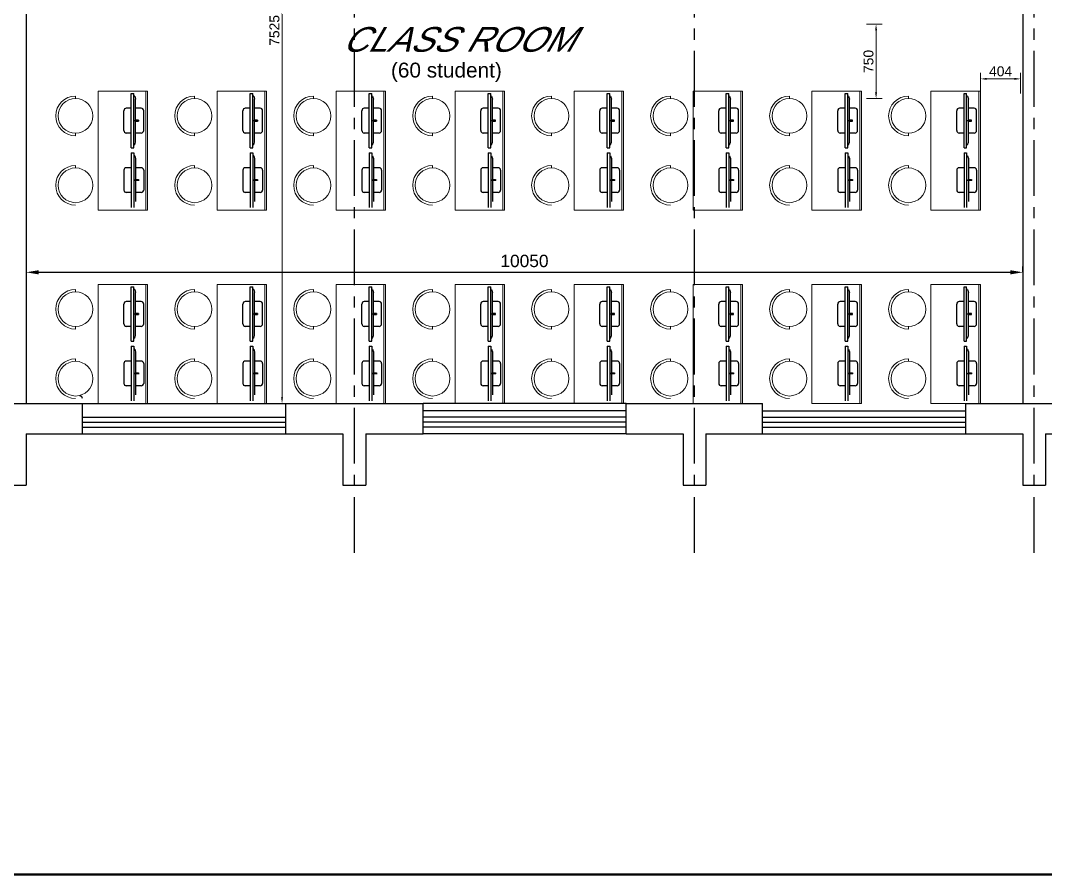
# Model space of a CAD drawing. Extents: x 348043 to 758301, y 133827 to 256568.
# Drawn here: x 605595 to 615933, y 133827 to 142441 of the extents above; entities that cross this region are included whole.
import ezdxf

# ---------------------------------------------------------------- set-up
doc = ezdxf.new("R2010")
doc.units = 0
doc.header["$LTSCALE"] = 900
doc.header["$MEASUREMENT"] = 0
doc.header["$PDMODE"] = 34
doc.linetypes.add('ACAD_ISO02W100', pattern=[15, 12, -3])
doc.linetypes.add('CENTER', pattern=[2, 1.25, -0.25, 0.25, -0.25])
doc.layers.get('DEFPOINTS').update_dxf_attribs({"color": 3, "linetype": 'CONTINUOUS'})
for name, color, linetype in [('2', 7, 'CONTINUOUS'), ('door', 163, 'CONTINUOUS'), ('TEXT', 2, 'CONTINUOUS')]:
    doc.layers.add(name, color=color, linetype=linetype)
doc.styles.add('ROMANS', font='arial.ttf')
doc.dimstyles.new('MSADIM', dxfattribs={"dimscale": 50, "dimtxt": 2.5, "dimasz": 2.5, "dimexe": 1.2, "dimexo": 1, "dimgap": 1, "dimtad": 1, "dimdec": 0, "dimzin": 1, "dimdsep": 46, "dimtxsty": 'ROMANS', "dimcen": 0, "dimclrd": 3, "dimclrt": 6, "dimadec": 0, "dimazin": 0, "dimtfac": 1, "dimtdec": 0, "dimtofl": 0, "dimtmove": 0, "dimatfit": 3, "dimfxl": 1, "dimtvp": 0.1, "dimtolj": 1, "dimtzin": 1, "dimarcsym": 0})

# ---------------------------------------------------------------- blocks, each defined once
blk = doc.blocks.new('*D116')
at = {"layer": 'DEFPOINTS', "color": 0, "lineweight": 50, "ltscale": 1.25}
for p in [(614078, 142403), (614078, 141653), (614224, 141653)]:
    blk.add_point(p, dxfattribs=at)
at = {"layer": 'door', "color": 0, "lineweight": 9, "ltscale": 1.25}
blk.add_line((614128, 142403), (614284, 142403), dxfattribs=at)
at = {"layer": 'door', "color": 3, "lineweight": 9, "ltscale": 1.25}
blk.add_line((614224, 142341), (614224, 141716), dxfattribs=at)
at = {"layer": 'door', "color": 0, "linetype": 'ACAD_ISO02W100', "lineweight": 9, "ltscale": 1.25}
blk.add_line((614128, 141653), (614284, 141653), dxfattribs=at)
at = {"layer": 'door', "color": 3, "lineweight": 50, "ltscale": 1.25}
for points in [[(614214, 142341), (614234, 142341), (614224, 142403)], [(614214, 141716), (614234, 141716), (614224, 141653)]]:
    blk.add_solid(points, dxfattribs=at)
at = {"layer": 'door', "color": 6, "lineweight": 5, "ltscale": 1.25, "insert": (614148, 142028), "char_height": 100, "attachment_point": 5, "rotation": 90, "style": 'ROMANS'}
blk.add_mtext('\\A1;750', dxfattribs=at)
blk = doc.blocks.new('*D117')
at = {"layer": 'DEFPOINTS', "color": 0, "lineweight": 50, "ltscale": 1.25}
for p in [(615682, 141852), (615278, 141653), (615682, 141653)]:
    blk.add_point(p, dxfattribs=at)
at = {"layer": 'door', "color": 0, "lineweight": 9, "ltscale": 1.25}
blk.add_line((615278, 141703), (615278, 141912), dxfattribs=at)
at = {"layer": 'door', "color": 3, "lineweight": 9, "ltscale": 1.25}
blk.add_line((615340, 141852), (615620, 141852), dxfattribs=at)
at = {"layer": 'door', "color": 0, "linetype": 'ACAD_ISO02W100', "lineweight": 9, "ltscale": 1.25}
blk.add_line((615682, 141703), (615682, 141912), dxfattribs=at)
at = {"layer": 'door', "color": 3, "lineweight": 50, "ltscale": 1.25}
for points in [[(615340, 141862), (615340, 141842), (615278, 141852)], [(615620, 141862), (615620, 141842), (615682, 141852)]]:
    blk.add_solid(points, dxfattribs=at)
at = {"layer": 'door', "color": 6, "lineweight": 5, "ltscale": 1.25, "insert": (615480, 141928), "char_height": 100, "attachment_point": 5, "style": 'ROMANS'}
blk.add_mtext('\\A1;404', dxfattribs=at)
blk = doc.blocks.new('*D121')
at = {"layer": 'DEFPOINTS', "color": 0, "lineweight": 50, "ltscale": 1.25}
for p in [(605653, 139901), (615703, 139901), (615703, 139901)]:
    blk.add_point(p, dxfattribs=at)
at = {"layer": 'door', "color": 0, "lineweight": -2, "ltscale": 1.25}
for p, q in [((605653, 139901), (605653, 139841)), ((615703, 139901), (615703, 139961))]:
    blk.add_line(p, q, dxfattribs=at)
at = {"layer": 'door', "color": 3, "lineweight": -2, "ltscale": 1.25}
blk.add_line((605778, 139901), (615578, 139901), dxfattribs=at)
at = {"layer": 'door', "color": 3, "lineweight": 50, "ltscale": 1.25}
for points in [[(605778, 139922), (605778, 139880), (605653, 139901)], [(615578, 139922), (615578, 139880), (615703, 139901)]]:
    blk.add_solid(points, dxfattribs=at)
at = {"layer": 'door', "color": 6, "lineweight": 50, "ltscale": 1.25, "insert": (610678, 140015), "char_height": 125, "attachment_point": 5, "style": 'ROMANS'}
blk.add_mtext('\\A1;10050', dxfattribs=at)
blk = doc.blocks.new('*D122')
at = {"layer": 'DEFPOINTS', "color": 0, "lineweight": 50, "ltscale": 1.25}
for p in [(608233, 146103), (608270, 146103), (608270, 138578)]:
    blk.add_point(p, dxfattribs=at)
at = {"layer": 'door', "color": 0, "linetype": 'ACAD_ISO02W100', "lineweight": 9, "ltscale": 1.25}
blk.add_line((608220, 146103), (608173, 146103), dxfattribs=at)
at = {"layer": 'door', "color": 3, "lineweight": 9, "ltscale": 1.25}
blk.add_line((608233, 138641), (608233, 146041), dxfattribs=at)
at = {"layer": 'door', "color": 0, "lineweight": 9, "ltscale": 1.25}
blk.add_line((608220, 138578), (608173, 138578), dxfattribs=at)
at = {"layer": 'door', "color": 3, "lineweight": 50, "ltscale": 1.25}
for points in [[(608223, 146041), (608243, 146041), (608233, 146103)], [(608223, 138641), (608243, 138641), (608233, 138578)]]:
    blk.add_solid(points, dxfattribs=at)
at = {"layer": 'door', "color": 6, "lineweight": 5, "ltscale": 1.25, "insert": (608157, 142341), "char_height": 100, "attachment_point": 5, "rotation": 90, "style": 'ROMANS'}
blk.add_mtext('\\A1;7525', dxfattribs=at)

msp = doc.modelspace()

# ---------------------------------------------------------------- linework, layer by layer
at = {"layer": '2', "color": 30, "linetype": 'Continuous'}
for p, q in [((606712.9, 141156.1), (606712.9, 141706.1)), ((606712.9, 141706.1), (606737.6, 141706.1)), ((606737.6, 141156.1), (606737.6, 141706.1)), ((606746.9, 141677), (606737.6, 141677)), ((606746.9, 141677), (606756.2, 141647.8)), ((606756.2, 141214.4), (606756.2, 141647.8)), ((607912.9, 141156.1), (607912.9, 141706.1)), ((607912.9, 141706.1), (607937.6, 141706.1)), ((607937.6, 141156.1), (607937.6, 141706.1)), ((607946.9, 141677), (607937.6, 141677)), ((607946.9, 141677), (607956.2, 141647.8)), ((607956.2, 141214.4), (607956.2, 141647.8)), ((609112.9, 141156.1), (609112.9, 141706.1)), ((609112.9, 141706.1), (609137.6, 141706.1)), ((609137.6, 141156.1), (609137.6, 141706.1)), ((609146.9, 141677), (609137.6, 141677)), ((609146.9, 141677), (609156.2, 141647.8)), ((609156.2, 141214.4), (609156.2, 141647.8)), ((610312.9, 141156.1), (610312.9, 141706.1)), ((610312.9, 141706.1), (610337.6, 141706.1)), ((610337.6, 141156.1), (610337.6, 141706.1)), ((610346.9, 141677), (610337.6, 141677)), ((610346.9, 141677), (610356.2, 141647.8)), ((610356.2, 141214.4), (610356.2, 141647.8)), ((611512.9, 141156.1), (611512.9, 141706.1)), ((611512.9, 141706.1), (611537.6, 141706.1)), ((611537.6, 141156.1), (611537.6, 141706.1)), ((611546.9, 141677), (611537.6, 141677)), ((611546.9, 141677), (611556.2, 141647.8)), ((611556.2, 141214.4), (611556.2, 141647.8)), ((612712.9, 141156.1), (612712.9, 141706.1)), ((612712.9, 141706.1), (612737.6, 141706.1)), ((612737.6, 141156.1), (612737.6, 141706.1)), ((612746.9, 141677), (612737.6, 141677)), ((612746.9, 141677), (612756.2, 141647.8)), ((612756.2, 141214.4), (612756.2, 141647.8)), ((613912.9, 141156.1), (613912.9, 141706.1)), ((613912.9, 141706.1), (613937.6, 141706.1)), ((613937.6, 141156.1), (613937.6, 141706.1)), ((613946.9, 141677), (613937.6, 141677)), ((613946.9, 141677), (613956.2, 141647.8)), ((613956.2, 141214.4), (613956.2, 141647.8)), ((615112.9, 141156.1), (615112.9, 141706.1)), ((615112.9, 141706.1), (615137.6, 141706.1)), ((615137.6, 141156.1), (615137.6, 141706.1)), ((615146.9, 141677), (615137.6, 141677)), ((615146.9, 141677), (615156.2, 141647.8)), ((615156.2, 141214.4), (615156.2, 141647.8)), ((606637.6, 141331.1), (606637.6, 141531.1)), ((606712.9, 141556.1), (606662.6, 141556.1)), ((606812.6, 141556.1), (606756.2, 141556.1)), ((606837.6, 141331.1), (606837.6, 141531.1)), ((607837.6, 141331.1), (607837.6, 141531.1)), ((607912.9, 141556.1), (607862.6, 141556.1)), ((608012.6, 141556.1), (607956.2, 141556.1)), ((608037.6, 141331.1), (608037.6, 141531.1)), ((609037.6, 141331.1), (609037.6, 141531.1)), ((609112.9, 141556.1), (609062.6, 141556.1)), ((609212.6, 141556.1), (609156.2, 141556.1)), ((609237.6, 141331.1), (609237.6, 141531.1)), ((610237.6, 141331.1), (610237.6, 141531.1)), ((610312.9, 141556.1), (610262.6, 141556.1)), ((610412.6, 141556.1), (610356.2, 141556.1)), ((610437.6, 141331.1), (610437.6, 141531.1)), ((611437.6, 141331.1), (611437.6, 141531.1)), ((611512.9, 141556.1), (611462.6, 141556.1)), ((611612.6, 141556.1), (611556.2, 141556.1)), ((611637.6, 141331.1), (611637.6, 141531.1)), ((612637.6, 141331.1), (612637.6, 141531.1)), ((612712.9, 141556.1), (612662.6, 141556.1)), ((612812.6, 141556.1), (612756.2, 141556.1)), ((612837.6, 141331.1), (612837.6, 141531.1)), ((613837.6, 141331.1), (613837.6, 141531.1)), ((613912.9, 141556.1), (613862.6, 141556.1)), ((614012.6, 141556.1), (613956.2, 141556.1)), ((614037.6, 141331.1), (614037.6, 141531.1)), ((615037.6, 141331.1), (615037.6, 141531.1)), ((615112.9, 141556.1), (615062.6, 141556.1)), ((615212.6, 141556.1), (615156.2, 141556.1)), ((615237.6, 141331.1), (615237.6, 141531.1)), ((606737.6, 141431.1), (606790.8, 141431.1)), ((606737.6, 141306.1), (606737.6, 141431.1)), ((607937.6, 141431.1), (607990.8, 141431.1)), ((607937.6, 141306.1), (607937.6, 141431.1)), ((609137.6, 141431.1), (609190.8, 141431.1)), ((609137.6, 141306.1), (609137.6, 141431.1)), ((610337.6, 141431.1), (610390.8, 141431.1)), ((610337.6, 141306.1), (610337.6, 141431.1)), ((611537.6, 141431.1), (611590.8, 141431.1)), ((611537.6, 141306.1), (611537.6, 141431.1)), ((612737.6, 141431.1), (612790.8, 141431.1)), ((612737.6, 141306.1), (612737.6, 141431.1)), ((613937.6, 141431.1), (613990.8, 141431.1)), ((613937.6, 141306.1), (613937.6, 141431.1)), ((615137.6, 141431.1), (615190.8, 141431.1)), ((615137.6, 141306.1), (615137.6, 141431.1)), ((606712.9, 141306.1), (606662.6, 141306.1)), ((606746.9, 141185.3), (606756.2, 141214.4)), ((606812.6, 141306.1), (606756.2, 141306.1)), ((607912.9, 141306.1), (607862.6, 141306.1)), ((607946.9, 141185.3), (607956.2, 141214.4)), ((608012.6, 141306.1), (607956.2, 141306.1)), ((609112.9, 141306.1), (609062.6, 141306.1)), ((609146.9, 141185.3), (609156.2, 141214.4)), ((609212.6, 141306.1), (609156.2, 141306.1)), ((610312.9, 141306.1), (610262.6, 141306.1)), ((610346.9, 141185.3), (610356.2, 141214.4)), ((610412.6, 141306.1), (610356.2, 141306.1)), ((611512.9, 141306.1), (611462.6, 141306.1)), ((611546.9, 141185.3), (611556.2, 141214.4)), ((611612.6, 141306.1), (611556.2, 141306.1)), ((612712.9, 141306.1), (612662.6, 141306.1)), ((612746.9, 141185.3), (612756.2, 141214.4)), ((612812.6, 141306.1), (612756.2, 141306.1)), ((613912.9, 141306.1), (613862.6, 141306.1)), ((613946.9, 141185.3), (613956.2, 141214.4)), ((614012.6, 141306.1), (613956.2, 141306.1)), ((615112.9, 141306.1), (615062.6, 141306.1)), ((615146.9, 141185.3), (615156.2, 141214.4)), ((615212.6, 141306.1), (615156.2, 141306.1)), ((606712.9, 141156.1), (606737.6, 141156.1)), ((606746.9, 141185.3), (606737.6, 141185.3)), ((607912.9, 141156.1), (607937.6, 141156.1)), ((607946.9, 141185.3), (607937.6, 141185.3)), ((609112.9, 141156.1), (609137.6, 141156.1)), ((609146.9, 141185.3), (609137.6, 141185.3)), ((610312.9, 141156.1), (610337.6, 141156.1)), ((610346.9, 141185.3), (610337.6, 141185.3)), ((611512.9, 141156.1), (611537.6, 141156.1)), ((611546.9, 141185.3), (611537.6, 141185.3)), ((612712.9, 141156.1), (612737.6, 141156.1)), ((612746.9, 141185.3), (612737.6, 141185.3)), ((613912.9, 141156.1), (613937.6, 141156.1)), ((613946.9, 141185.3), (613937.6, 141185.3)), ((615112.9, 141156.1), (615137.6, 141156.1)), ((615146.9, 141185.3), (615137.6, 141185.3)), ((606712.9, 141106.1), (606712.9, 140556.1)), ((606712.9, 141106.1), (606737.6, 141106.1)), ((606737.6, 141106.1), (606737.6, 140556.1)), ((606746.9, 141077), (606737.6, 141077)), ((606746.9, 141077), (606756.2, 141047.8)), ((606756.2, 141047.8), (606756.2, 140614.4)), ((607912.9, 141106.1), (607912.9, 140556.1)), ((607912.9, 141106.1), (607937.6, 141106.1)), ((607937.6, 141106.1), (607937.6, 140556.1)), ((607946.9, 141077), (607937.6, 141077)), ((607946.9, 141077), (607956.2, 141047.8)), ((607956.2, 141047.8), (607956.2, 140614.4)), ((609112.9, 141106.1), (609112.9, 140556.1)), ((609112.9, 141106.1), (609137.6, 141106.1)), ((609137.6, 141106.1), (609137.6, 140556.1)), ((609146.9, 141077), (609137.6, 141077)), ((609146.9, 141077), (609156.2, 141047.8)), ((609156.2, 141047.8), (609156.2, 140614.4)), ((610312.9, 141106.1), (610312.9, 140556.1)), ((610312.9, 141106.1), (610337.6, 141106.1)), ((610337.6, 141106.1), (610337.6, 140556.1)), ((610346.9, 141077), (610337.6, 141077)), ((610346.9, 141077), (610356.2, 141047.8)), ((610356.2, 141047.8), (610356.2, 140614.4)), ((611512.9, 141106.1), (611512.9, 140556.1)), ((611512.9, 141106.1), (611537.6, 141106.1)), ((611537.6, 141106.1), (611537.6, 140556.1)), ((611546.9, 141077), (611537.6, 141077)), ((611546.9, 141077), (611556.2, 141047.8)), ((611556.2, 141047.8), (611556.2, 140614.4)), ((612712.9, 141106.1), (612712.9, 140556.1)), ((612712.9, 141106.1), (612737.6, 141106.1)), ((612737.6, 141106.1), (612737.6, 140556.1)), ((612746.9, 141077), (612737.6, 141077)), ((612746.9, 141077), (612756.2, 141047.8)), ((612756.2, 141047.8), (612756.2, 140614.4)), ((613912.9, 141106.1), (613912.9, 140556.1)), ((613912.9, 141106.1), (613937.6, 141106.1)), ((613937.6, 141106.1), (613937.6, 140556.1)), ((613946.9, 141077), (613937.6, 141077)), ((613946.9, 141077), (613956.2, 141047.8)), ((613956.2, 141047.8), (613956.2, 140614.4)), ((615112.9, 141106.1), (615112.9, 140556.1)), ((615112.9, 141106.1), (615137.6, 141106.1)), ((615137.6, 141106.1), (615137.6, 140556.1)), ((615146.9, 141077), (615137.6, 141077)), ((615146.9, 141077), (615156.2, 141047.8)), ((615156.2, 141047.8), (615156.2, 140614.4)), ((606637.6, 140931.1), (606637.6, 140731.1)), ((606712.9, 140956.1), (606662.6, 140956.1)), ((606737.6, 140956.1), (606737.6, 140831.1)), ((606812.6, 140956.1), (606756.2, 140956.1)), ((606837.6, 140931.1), (606837.6, 140731.1)), ((607837.6, 140931.1), (607837.6, 140731.1)), ((607912.9, 140956.1), (607862.6, 140956.1)), ((607937.6, 140956.1), (607937.6, 140831.1)), ((608012.6, 140956.1), (607956.2, 140956.1)), ((608037.6, 140931.1), (608037.6, 140731.1)), ((609037.6, 140931.1), (609037.6, 140731.1)), ((609112.9, 140956.1), (609062.6, 140956.1)), ((609137.6, 140956.1), (609137.6, 140831.1)), ((609212.6, 140956.1), (609156.2, 140956.1)), ((609237.6, 140931.1), (609237.6, 140731.1)), ((610237.6, 140931.1), (610237.6, 140731.1)), ((610312.9, 140956.1), (610262.6, 140956.1)), ((610337.6, 140956.1), (610337.6, 140831.1)), ((610412.6, 140956.1), (610356.2, 140956.1)), ((610437.6, 140931.1), (610437.6, 140731.1)), ((611437.6, 140931.1), (611437.6, 140731.1)), ((611512.9, 140956.1), (611462.6, 140956.1)), ((611537.6, 140956.1), (611537.6, 140831.1)), ((611612.6, 140956.1), (611556.2, 140956.1)), ((611637.6, 140931.1), (611637.6, 140731.1)), ((612637.6, 140931.1), (612637.6, 140731.1)), ((612712.9, 140956.1), (612662.6, 140956.1)), ((612737.6, 140956.1), (612737.6, 140831.1)), ((612812.6, 140956.1), (612756.2, 140956.1)), ((612837.6, 140931.1), (612837.6, 140731.1)), ((613837.6, 140931.1), (613837.6, 140731.1)), ((613912.9, 140956.1), (613862.6, 140956.1)), ((613937.6, 140956.1), (613937.6, 140831.1)), ((614012.6, 140956.1), (613956.2, 140956.1)), ((614037.6, 140931.1), (614037.6, 140731.1)), ((615037.6, 140931.1), (615037.6, 140731.1)), ((615112.9, 140956.1), (615062.6, 140956.1)), ((615137.6, 140956.1), (615137.6, 140831.1)), ((615212.6, 140956.1), (615156.2, 140956.1)), ((615237.6, 140931.1), (615237.6, 140731.1)), ((606737.6, 140831.1), (606790.8, 140831.1)), ((607937.6, 140831.1), (607990.8, 140831.1)), ((609137.6, 140831.1), (609190.8, 140831.1)), ((610337.6, 140831.1), (610390.8, 140831.1)), ((611537.6, 140831.1), (611590.8, 140831.1)), ((612737.6, 140831.1), (612790.8, 140831.1)), ((613937.6, 140831.1), (613990.8, 140831.1)), ((615137.6, 140831.1), (615190.8, 140831.1)), ((606712.9, 140706.1), (606662.6, 140706.1)), ((606812.6, 140706.1), (606756.2, 140706.1)), ((607912.9, 140706.1), (607862.6, 140706.1)), ((608012.6, 140706.1), (607956.2, 140706.1)), ((609112.9, 140706.1), (609062.6, 140706.1)), ((609212.6, 140706.1), (609156.2, 140706.1)), ((610312.9, 140706.1), (610262.6, 140706.1)), ((610412.6, 140706.1), (610356.2, 140706.1)), ((611512.9, 140706.1), (611462.6, 140706.1)), ((611612.6, 140706.1), (611556.2, 140706.1)), ((612712.9, 140706.1), (612662.6, 140706.1)), ((612812.6, 140706.1), (612756.2, 140706.1)), ((613912.9, 140706.1), (613862.6, 140706.1)), ((614012.6, 140706.1), (613956.2, 140706.1)), ((615112.9, 140706.1), (615062.6, 140706.1)), ((615212.6, 140706.1), (615156.2, 140706.1)), ((606712.9, 139206.1), (606712.9, 139756.1)), ((606712.9, 139756.1), (606737.6, 139756.1)), ((606737.6, 139206.1), (606737.6, 139756.1)), ((606746.9, 139727), (606737.6, 139727)), ((606746.9, 139727), (606756.2, 139697.8)), ((606756.2, 139264.4), (606756.2, 139697.8)), ((607912.9, 139206.1), (607912.9, 139756.1)), ((607912.9, 139756.1), (607937.6, 139756.1)), ((607937.6, 139206.1), (607937.6, 139756.1)), ((607946.9, 139727), (607937.6, 139727)), ((607946.9, 139727), (607956.2, 139697.8)), ((607956.2, 139264.4), (607956.2, 139697.8)), ((609112.9, 139206.1), (609112.9, 139756.1)), ((609112.9, 139756.1), (609137.6, 139756.1)), ((609137.6, 139206.1), (609137.6, 139756.1)), ((609146.9, 139727), (609137.6, 139727)), ((609146.9, 139727), (609156.2, 139697.8)), ((609156.2, 139264.4), (609156.2, 139697.8)), ((610312.9, 139206.1), (610312.9, 139756.1)), ((610312.9, 139756.1), (610337.6, 139756.1)), ((610337.6, 139206.1), (610337.6, 139756.1)), ((610346.9, 139727), (610337.6, 139727)), ((610346.9, 139727), (610356.2, 139697.8)), ((610356.2, 139264.4), (610356.2, 139697.8)), ((611512.9, 139206.1), (611512.9, 139756.1)), ((611512.9, 139756.1), (611537.6, 139756.1)), ((611537.6, 139206.1), (611537.6, 139756.1)), ((611546.9, 139727), (611537.6, 139727)), ((611546.9, 139727), (611556.2, 139697.8)), ((611556.2, 139264.4), (611556.2, 139697.8)), ((612712.9, 139206.1), (612712.9, 139756.1)), ((612712.9, 139756.1), (612737.6, 139756.1)), ((612737.6, 139206.1), (612737.6, 139756.1)), ((612746.9, 139727), (612737.6, 139727)), ((612746.9, 139727), (612756.2, 139697.8)), ((612756.2, 139264.4), (612756.2, 139697.8)), ((613912.9, 139206.1), (613912.9, 139756.1)), ((613912.9, 139756.1), (613937.6, 139756.1)), ((613937.6, 139206.1), (613937.6, 139756.1)), ((613946.9, 139727), (613937.6, 139727)), ((613946.9, 139727), (613956.2, 139697.8)), ((613956.2, 139264.4), (613956.2, 139697.8)), ((615112.9, 139206.1), (615112.9, 139756.1)), ((615112.9, 139756.1), (615137.6, 139756.1)), ((615137.6, 139206.1), (615137.6, 139756.1)), ((615146.9, 139727), (615137.6, 139727)), ((615146.9, 139727), (615156.2, 139697.8)), ((615156.2, 139264.4), (615156.2, 139697.8)), ((606637.6, 139381.1), (606637.6, 139581.1)), ((606712.9, 139606.1), (606662.6, 139606.1)), ((606812.6, 139606.1), (606756.2, 139606.1)), ((606837.6, 139381.1), (606837.6, 139581.1)), ((607837.6, 139381.1), (607837.6, 139581.1)), ((607912.9, 139606.1), (607862.6, 139606.1)), ((608012.6, 139606.1), (607956.2, 139606.1)), ((608037.6, 139381.1), (608037.6, 139581.1)), ((609037.6, 139381.1), (609037.6, 139581.1)), ((609112.9, 139606.1), (609062.6, 139606.1)), ((609212.6, 139606.1), (609156.2, 139606.1)), ((609237.6, 139381.1), (609237.6, 139581.1)), ((610237.6, 139381.1), (610237.6, 139581.1)), ((610312.9, 139606.1), (610262.6, 139606.1)), ((610412.6, 139606.1), (610356.2, 139606.1)), ((610437.6, 139381.1), (610437.6, 139581.1)), ((611437.6, 139381.1), (611437.6, 139581.1)), ((611512.9, 139606.1), (611462.6, 139606.1)), ((611612.6, 139606.1), (611556.2, 139606.1)), ((611637.6, 139381.1), (611637.6, 139581.1)), ((612637.6, 139381.1), (612637.6, 139581.1)), ((612712.9, 139606.1), (612662.6, 139606.1)), ((612812.6, 139606.1), (612756.2, 139606.1)), ((612837.6, 139381.1), (612837.6, 139581.1)), ((613837.6, 139381.1), (613837.6, 139581.1)), ((613912.9, 139606.1), (613862.6, 139606.1)), ((614012.6, 139606.1), (613956.2, 139606.1)), ((614037.6, 139381.1), (614037.6, 139581.1)), ((615037.6, 139381.1), (615037.6, 139581.1)), ((615112.9, 139606.1), (615062.6, 139606.1)), ((615212.6, 139606.1), (615156.2, 139606.1)), ((615237.6, 139381.1), (615237.6, 139581.1)), ((606737.6, 139481.1), (606790.8, 139481.1)), ((606737.6, 139356.1), (606737.6, 139481.1)), ((607937.6, 139481.1), (607990.8, 139481.1)), ((607937.6, 139356.1), (607937.6, 139481.1)), ((609137.6, 139481.1), (609190.8, 139481.1)), ((609137.6, 139356.1), (609137.6, 139481.1)), ((610337.6, 139481.1), (610390.8, 139481.1)), ((610337.6, 139356.1), (610337.6, 139481.1)), ((611537.6, 139481.1), (611590.8, 139481.1)), ((611537.6, 139356.1), (611537.6, 139481.1)), ((612737.6, 139481.1), (612790.8, 139481.1)), ((612737.6, 139356.1), (612737.6, 139481.1)), ((613937.6, 139481.1), (613990.8, 139481.1)), ((613937.6, 139356.1), (613937.6, 139481.1)), ((615137.6, 139481.1), (615190.8, 139481.1)), ((615137.6, 139356.1), (615137.6, 139481.1)), ((606712.9, 139356.1), (606662.6, 139356.1)), ((606812.6, 139356.1), (606756.2, 139356.1)), ((607912.9, 139356.1), (607862.6, 139356.1)), ((608012.6, 139356.1), (607956.2, 139356.1)), ((609112.9, 139356.1), (609062.6, 139356.1)), ((609212.6, 139356.1), (609156.2, 139356.1)), ((610312.9, 139356.1), (610262.6, 139356.1)), ((610412.6, 139356.1), (610356.2, 139356.1)), ((611512.9, 139356.1), (611462.6, 139356.1)), ((611612.6, 139356.1), (611556.2, 139356.1)), ((612712.9, 139356.1), (612662.6, 139356.1)), ((612812.6, 139356.1), (612756.2, 139356.1)), ((613912.9, 139356.1), (613862.6, 139356.1)), ((614012.6, 139356.1), (613956.2, 139356.1)), ((615112.9, 139356.1), (615062.6, 139356.1)), ((615212.6, 139356.1), (615156.2, 139356.1)), ((606746.9, 139235.3), (606756.2, 139264.4)), ((607946.9, 139235.3), (607956.2, 139264.4)), ((609146.9, 139235.3), (609156.2, 139264.4)), ((610346.9, 139235.3), (610356.2, 139264.4)), ((611546.9, 139235.3), (611556.2, 139264.4)), ((612746.9, 139235.3), (612756.2, 139264.4)), ((613946.9, 139235.3), (613956.2, 139264.4)), ((615146.9, 139235.3), (615156.2, 139264.4)), ((606712.9, 139206.1), (606737.6, 139206.1)), ((606712.9, 139156.1), (606712.9, 138606.1)), ((606712.9, 139156.1), (606737.6, 139156.1)), ((606746.9, 139235.3), (606737.6, 139235.3)), ((606737.6, 139156.1), (606737.6, 138606.1)), ((607912.9, 139206.1), (607937.6, 139206.1)), ((607912.9, 139156.1), (607912.9, 138606.1)), ((607912.9, 139156.1), (607937.6, 139156.1)), ((607946.9, 139235.3), (607937.6, 139235.3)), ((607937.6, 139156.1), (607937.6, 138606.1)), ((609112.9, 139206.1), (609137.6, 139206.1)), ((609112.9, 139156.1), (609112.9, 138606.1)), ((609112.9, 139156.1), (609137.6, 139156.1)), ((609146.9, 139235.3), (609137.6, 139235.3)), ((609137.6, 139156.1), (609137.6, 138606.1)), ((610312.9, 139206.1), (610337.6, 139206.1)), ((610312.9, 139156.1), (610312.9, 138606.1)), ((610312.9, 139156.1), (610337.6, 139156.1)), ((610346.9, 139235.3), (610337.6, 139235.3)), ((610337.6, 139156.1), (610337.6, 138606.1)), ((611512.9, 139206.1), (611537.6, 139206.1)), ((611512.9, 139156.1), (611512.9, 138606.1)), ((611512.9, 139156.1), (611537.6, 139156.1)), ((611546.9, 139235.3), (611537.6, 139235.3)), ((611537.6, 139156.1), (611537.6, 138606.1)), ((612712.9, 139206.1), (612737.6, 139206.1)), ((612712.9, 139156.1), (612712.9, 138606.1)), ((612712.9, 139156.1), (612737.6, 139156.1)), ((612746.9, 139235.3), (612737.6, 139235.3)), ((612737.6, 139156.1), (612737.6, 138606.1)), ((613912.9, 139206.1), (613937.6, 139206.1)), ((613912.9, 139156.1), (613912.9, 138606.1)), ((613912.9, 139156.1), (613937.6, 139156.1)), ((613946.9, 139235.3), (613937.6, 139235.3)), ((613937.6, 139156.1), (613937.6, 138606.1)), ((615112.9, 139206.1), (615137.6, 139206.1)), ((615112.9, 139156.1), (615112.9, 138606.1)), ((615112.9, 139156.1), (615137.6, 139156.1)), ((615146.9, 139235.3), (615137.6, 139235.3)), ((615137.6, 139156.1), (615137.6, 138606.1)), ((606746.9, 139127), (606737.6, 139127)), ((606746.9, 139127), (606756.2, 139097.8)), ((606756.2, 139097.8), (606756.2, 138664.4)), ((607946.9, 139127), (607937.6, 139127)), ((607946.9, 139127), (607956.2, 139097.8)), ((607956.2, 139097.8), (607956.2, 138664.4)), ((609146.9, 139127), (609137.6, 139127)), ((609146.9, 139127), (609156.2, 139097.8)), ((609156.2, 139097.8), (609156.2, 138664.4)), ((610346.9, 139127), (610337.6, 139127)), ((610346.9, 139127), (610356.2, 139097.8)), ((610356.2, 139097.8), (610356.2, 138664.4)), ((611546.9, 139127), (611537.6, 139127)), ((611546.9, 139127), (611556.2, 139097.8)), ((611556.2, 139097.8), (611556.2, 138664.4)), ((612746.9, 139127), (612737.6, 139127)), ((612746.9, 139127), (612756.2, 139097.8)), ((612756.2, 139097.8), (612756.2, 138664.4)), ((613946.9, 139127), (613937.6, 139127)), ((613946.9, 139127), (613956.2, 139097.8)), ((613956.2, 139097.8), (613956.2, 138664.4)), ((615146.9, 139127), (615137.6, 139127)), ((615146.9, 139127), (615156.2, 139097.8)), ((615156.2, 139097.8), (615156.2, 138664.4)), ((606637.6, 138981.1), (606637.6, 138781.1)), ((606712.9, 139006.1), (606662.6, 139006.1)), ((606737.6, 139006.1), (606737.6, 138881.1)), ((606812.6, 139006.1), (606756.2, 139006.1)), ((606837.6, 138981.1), (606837.6, 138781.1)), ((607837.6, 138981.1), (607837.6, 138781.1)), ((607912.9, 139006.1), (607862.6, 139006.1)), ((607937.6, 139006.1), (607937.6, 138881.1)), ((608012.6, 139006.1), (607956.2, 139006.1)), ((608037.6, 138981.1), (608037.6, 138781.1)), ((609037.6, 138981.1), (609037.6, 138781.1)), ((609112.9, 139006.1), (609062.6, 139006.1)), ((609137.6, 139006.1), (609137.6, 138881.1)), ((609212.6, 139006.1), (609156.2, 139006.1)), ((609237.6, 138981.1), (609237.6, 138781.1)), ((610237.6, 138981.1), (610237.6, 138781.1)), ((610312.9, 139006.1), (610262.6, 139006.1)), ((610337.6, 139006.1), (610337.6, 138881.1)), ((610412.6, 139006.1), (610356.2, 139006.1)), ((610437.6, 138981.1), (610437.6, 138781.1)), ((611437.6, 138981.1), (611437.6, 138781.1)), ((611512.9, 139006.1), (611462.6, 139006.1)), ((611537.6, 139006.1), (611537.6, 138881.1)), ((611612.6, 139006.1), (611556.2, 139006.1)), ((611637.6, 138981.1), (611637.6, 138781.1)), ((612637.6, 138981.1), (612637.6, 138781.1)), ((612712.9, 139006.1), (612662.6, 139006.1)), ((612737.6, 139006.1), (612737.6, 138881.1)), ((612812.6, 139006.1), (612756.2, 139006.1)), ((612837.6, 138981.1), (612837.6, 138781.1)), ((613837.6, 138981.1), (613837.6, 138781.1)), ((613912.9, 139006.1), (613862.6, 139006.1)), ((613937.6, 139006.1), (613937.6, 138881.1)), ((614012.6, 139006.1), (613956.2, 139006.1)), ((614037.6, 138981.1), (614037.6, 138781.1)), ((615037.6, 138981.1), (615037.6, 138781.1)), ((615112.9, 139006.1), (615062.6, 139006.1)), ((615137.6, 139006.1), (615137.6, 138881.1)), ((615212.6, 139006.1), (615156.2, 139006.1)), ((615237.6, 138981.1), (615237.6, 138781.1)), ((606737.6, 138881.1), (606790.8, 138881.1)), ((607937.6, 138881.1), (607990.8, 138881.1)), ((609137.6, 138881.1), (609190.8, 138881.1)), ((610337.6, 138881.1), (610390.8, 138881.1)), ((611537.6, 138881.1), (611590.8, 138881.1)), ((612737.6, 138881.1), (612790.8, 138881.1)), ((613937.6, 138881.1), (613990.8, 138881.1)), ((615137.6, 138881.1), (615190.8, 138881.1)), ((606712.9, 138756.1), (606662.6, 138756.1)), ((606812.6, 138756.1), (606756.2, 138756.1)), ((607912.9, 138756.1), (607862.6, 138756.1)), ((608012.6, 138756.1), (607956.2, 138756.1)), ((609112.9, 138756.1), (609062.6, 138756.1)), ((609212.6, 138756.1), (609156.2, 138756.1)), ((610312.9, 138756.1), (610262.6, 138756.1)), ((610412.6, 138756.1), (610356.2, 138756.1)), ((611512.9, 138756.1), (611462.6, 138756.1)), ((611612.6, 138756.1), (611556.2, 138756.1)), ((612712.9, 138756.1), (612662.6, 138756.1)), ((612812.6, 138756.1), (612756.2, 138756.1)), ((613912.9, 138756.1), (613862.6, 138756.1)), ((614012.6, 138756.1), (613956.2, 138756.1)), ((615112.9, 138756.1), (615062.6, 138756.1)), ((615212.6, 138756.1), (615156.2, 138756.1))]:
    msp.add_line(p, q, dxfattribs=at)
for points in [[(606785.9, 141426.1), (606785.9, 141436.1), (606756.2, 141436.1), (606756.2, 141426.1)], [(607985.9, 141426.1), (607985.9, 141436.1), (607956.2, 141436.1), (607956.2, 141426.1)], [(609185.9, 141426.1), (609185.9, 141436.1), (609156.2, 141436.1), (609156.2, 141426.1)], [(610385.9, 141426.1), (610385.9, 141436.1), (610356.2, 141436.1), (610356.2, 141426.1)], [(611585.9, 141426.1), (611585.9, 141436.1), (611556.2, 141436.1), (611556.2, 141426.1)], [(612785.9, 141426.1), (612785.9, 141436.1), (612756.2, 141436.1), (612756.2, 141426.1)], [(613985.9, 141426.1), (613985.9, 141436.1), (613956.2, 141436.1), (613956.2, 141426.1)], [(615185.9, 141426.1), (615185.9, 141436.1), (615156.2, 141436.1), (615156.2, 141426.1)], [(606785.9, 140836.2), (606785.9, 140826.2), (606756.2, 140826.2), (606756.2, 140836.2)], [(607985.9, 140836.2), (607985.9, 140826.2), (607956.2, 140826.2), (607956.2, 140836.2)], [(609185.9, 140836.2), (609185.9, 140826.2), (609156.2, 140826.2), (609156.2, 140836.2)], [(610385.9, 140836.2), (610385.9, 140826.2), (610356.2, 140826.2), (610356.2, 140836.2)], [(611585.9, 140836.2), (611585.9, 140826.2), (611556.2, 140826.2), (611556.2, 140836.2)], [(612785.9, 140836.2), (612785.9, 140826.2), (612756.2, 140826.2), (612756.2, 140836.2)], [(613985.9, 140836.2), (613985.9, 140826.2), (613956.2, 140826.2), (613956.2, 140836.2)], [(615185.9, 140836.2), (615185.9, 140826.2), (615156.2, 140826.2), (615156.2, 140836.2)], [(606785.9, 139476.1), (606785.9, 139486.1), (606756.2, 139486.1), (606756.2, 139476.1)], [(607985.9, 139476.1), (607985.9, 139486.1), (607956.2, 139486.1), (607956.2, 139476.1)], [(609185.9, 139476.1), (609185.9, 139486.1), (609156.2, 139486.1), (609156.2, 139476.1)], [(610385.9, 139476.1), (610385.9, 139486.1), (610356.2, 139486.1), (610356.2, 139476.1)], [(611585.9, 139476.1), (611585.9, 139486.1), (611556.2, 139486.1), (611556.2, 139476.1)], [(612785.9, 139476.1), (612785.9, 139486.1), (612756.2, 139486.1), (612756.2, 139476.1)], [(613985.9, 139476.1), (613985.9, 139486.1), (613956.2, 139486.1), (613956.2, 139476.1)], [(615185.9, 139476.1), (615185.9, 139486.1), (615156.2, 139486.1), (615156.2, 139476.1)], [(606785.9, 138886.2), (606785.9, 138876.2), (606756.2, 138876.2), (606756.2, 138886.2)], [(607985.9, 138886.2), (607985.9, 138876.2), (607956.2, 138876.2), (607956.2, 138886.2)], [(609185.9, 138886.2), (609185.9, 138876.2), (609156.2, 138876.2), (609156.2, 138886.2)], [(610385.9, 138886.2), (610385.9, 138876.2), (610356.2, 138876.2), (610356.2, 138886.2)], [(611585.9, 138886.2), (611585.9, 138876.2), (611556.2, 138876.2), (611556.2, 138886.2)], [(612785.9, 138886.2), (612785.9, 138876.2), (612756.2, 138876.2), (612756.2, 138886.2)], [(613985.9, 138886.2), (613985.9, 138876.2), (613956.2, 138876.2), (613956.2, 138886.2)], [(615185.9, 138886.2), (615185.9, 138876.2), (615156.2, 138876.2), (615156.2, 138886.2)]]:
    msp.add_lwpolyline(points, close=True, dxfattribs=at)
for centre, start, end in [((606662.6, 141531.1), 90, 180), ((606812.6, 141531.1), 360, 90), ((607862.6, 141531.1), 90, 180), ((608012.6, 141531.1), 360, 90), ((609062.6, 141531.1), 90, 180), ((609212.6, 141531.1), 360, 90), ((610262.6, 141531.1), 90, 180), ((610412.6, 141531.1), 360, 90), ((611462.6, 141531.1), 90, 180), ((611612.6, 141531.1), 360, 90), ((612662.6, 141531.1), 90, 180), ((612812.6, 141531.1), 360, 90), ((613862.6, 141531.1), 90, 180), ((614012.6, 141531.1), 360, 90), ((615062.6, 141531.1), 90, 180), ((615212.6, 141531.1), 360, 90), ((606662.6, 141331.1), 180, 270), ((606812.6, 141331.1), 270, 360), ((607862.6, 141331.1), 180, 270), ((608012.6, 141331.1), 270, 360), ((609062.6, 141331.1), 180, 270), ((609212.6, 141331.1), 270, 360), ((610262.6, 141331.1), 180, 270), ((610412.6, 141331.1), 270, 360), ((611462.6, 141331.1), 180, 270), ((611612.6, 141331.1), 270, 360), ((612662.6, 141331.1), 180, 270), ((612812.6, 141331.1), 270, 360), ((613862.6, 141331.1), 180, 270), ((614012.6, 141331.1), 270, 360), ((615062.6, 141331.1), 180, 270), ((615212.6, 141331.1), 270, 360), ((606662.6, 140931.1), 90, 180), ((606812.6, 140931.1), 0, 90), ((607862.6, 140931.1), 90, 180), ((608012.6, 140931.1), 0, 90), ((609062.6, 140931.1), 90, 180), ((609212.6, 140931.1), 0, 90), ((610262.6, 140931.1), 90, 180), ((610412.6, 140931.1), 0, 90), ((611462.6, 140931.1), 90, 180), ((611612.6, 140931.1), 0, 90), ((612662.6, 140931.1), 90, 180), ((612812.6, 140931.1), 0, 90), ((613862.6, 140931.1), 90, 180), ((614012.6, 140931.1), 0, 90), ((615062.6, 140931.1), 90, 180), ((615212.6, 140931.1), 0, 90), ((606662.6, 140731.1), 180, 270), ((606812.6, 140731.1), 270, 0), ((607862.6, 140731.1), 180, 270), ((608012.6, 140731.1), 270, 0), ((609062.6, 140731.1), 180, 270), ((609212.6, 140731.1), 270, 0), ((610262.6, 140731.1), 180, 270), ((610412.6, 140731.1), 270, 0), ((611462.6, 140731.1), 180, 270), ((611612.6, 140731.1), 270, 0), ((612662.6, 140731.1), 180, 270), ((612812.6, 140731.1), 270, 0), ((613862.6, 140731.1), 180, 270), ((614012.6, 140731.1), 270, 0), ((615062.6, 140731.1), 180, 270), ((615212.6, 140731.1), 270, 0), ((606662.6, 139581.1), 90, 180), ((606812.6, 139581.1), 360, 90), ((607862.6, 139581.1), 90, 180), ((608012.6, 139581.1), 360, 90), ((609062.6, 139581.1), 90, 180), ((609212.6, 139581.1), 360, 90), ((610262.6, 139581.1), 90, 180), ((610412.6, 139581.1), 360, 90), ((611462.6, 139581.1), 90, 180), ((611612.6, 139581.1), 360, 90), ((612662.6, 139581.1), 90, 180), ((612812.6, 139581.1), 360, 90), ((613862.6, 139581.1), 90, 180), ((614012.6, 139581.1), 360, 90), ((615062.6, 139581.1), 90, 180), ((615212.6, 139581.1), 360, 90), ((606662.6, 139381.1), 180, 270), ((606812.6, 139381.1), 270, 360), ((607862.6, 139381.1), 180, 270), ((608012.6, 139381.1), 270, 360), ((609062.6, 139381.1), 180, 270), ((609212.6, 139381.1), 270, 360), ((610262.6, 139381.1), 180, 270), ((610412.6, 139381.1), 270, 360), ((611462.6, 139381.1), 180, 270), ((611612.6, 139381.1), 270, 360), ((612662.6, 139381.1), 180, 270), ((612812.6, 139381.1), 270, 360), ((613862.6, 139381.1), 180, 270), ((614012.6, 139381.1), 270, 360), ((615062.6, 139381.1), 180, 270), ((615212.6, 139381.1), 270, 360), ((606662.6, 138981.1), 90, 180), ((606812.6, 138981.1), 0, 90), ((607862.6, 138981.1), 90, 180), ((608012.6, 138981.1), 0, 90), ((609062.6, 138981.1), 90, 180), ((609212.6, 138981.1), 0, 90), ((610262.6, 138981.1), 90, 180), ((610412.6, 138981.1), 0, 90), ((611462.6, 138981.1), 90, 180), ((611612.6, 138981.1), 0, 90), ((612662.6, 138981.1), 90, 180), ((612812.6, 138981.1), 0, 90), ((613862.6, 138981.1), 90, 180), ((614012.6, 138981.1), 0, 90), ((615062.6, 138981.1), 90, 180), ((615212.6, 138981.1), 0, 90), ((606662.6, 138781.1), 180, 270), ((606812.6, 138781.1), 270, 0), ((607862.6, 138781.1), 180, 270), ((608012.6, 138781.1), 270, 0), ((609062.6, 138781.1), 180, 270), ((609212.6, 138781.1), 270, 0), ((610262.6, 138781.1), 180, 270), ((610412.6, 138781.1), 270, 0), ((611462.6, 138781.1), 180, 270), ((611612.6, 138781.1), 270, 0), ((612662.6, 138781.1), 180, 270), ((612812.6, 138781.1), 270, 0), ((613862.6, 138781.1), 180, 270), ((614012.6, 138781.1), 270, 0), ((615062.6, 138781.1), 180, 270), ((615212.6, 138781.1), 270, 0)]:
    msp.add_arc(centre, 25, start, end, dxfattribs=at)
at = {"layer": 'door', "linetype": 'CENTER', "ltscale": 0.5}
for p, q in [((608962.8, 137071.2), (608962.8, 149231.4)), ((612392.8, 137071.2), (612392.8, 149231.4)), ((615817.8, 137071.2), (615817.8, 149231.4))]:
    msp.add_line(p, q, dxfattribs=at)
at = {"layer": 'door', "color": 3, "ltscale": 1.25}
for p, q in [((615702.8, 146068.4), (615702.8, 138578.4)), ((605652.8, 145828.4), (605652.8, 138578.4)), ((604855.3, 138578.4), (606220.3, 138578.4)), ((606220.3, 138273.4), (606220.3, 138578.4)), ((608270.3, 138273.4), (608270.3, 138578.4)), ((608270.3, 138578.4), (609655.3, 138578.4)), ((609655.3, 138273.4), (609655.3, 138578.4)), ((611705.3, 138273.4), (611705.3, 138578.4)), ((611705.3, 138578.4), (613080.3, 138578.4)), ((613080.3, 138273.4), (613080.3, 138578.4)), ((615130.3, 138273.4), (615130.3, 138578.4)), ((615130.3, 138578.4), (616505.3, 138578.4)), ((605652.8, 138273.4), (606220.3, 138273.4)), ((605652.8, 138273.4), (605652.8, 137753.4)), ((608270.3, 138273.4), (608847.8, 138273.4)), ((608847.8, 138273.4), (608847.8, 137753.4)), ((609077.8, 138273.4), (609655.3, 138273.4)), ((609077.8, 138273.4), (609077.8, 137753.4)), ((611705.3, 138273.4), (612277.8, 138273.4)), ((612277.8, 138273.4), (612277.8, 137753.4)), ((612507.8, 138273.4), (613080.3, 138273.4)), ((612507.8, 138273.4), (612507.8, 137753.4)), ((615130.3, 138273.4), (615702.8, 138273.4)), ((615702.8, 138273.4), (615702.8, 137753.4)), ((615932.8, 138273.4), (616505.3, 138273.4)), ((615932.8, 138273.4), (615932.8, 137753.4)), ((605422.8, 137753.4), (605652.8, 137753.4)), ((608847.8, 137753.4), (609077.8, 137753.4)), ((612277.8, 137753.4), (612507.8, 137753.4)), ((615702.8, 137753.4), (615932.8, 137753.4))]:
    msp.add_line(p, q, dxfattribs=at)
at = {"layer": 'door', "color": 190, "linetype": 'ByBlock', "lineweight": 5, "ltscale": 1.25}
for p, q in [((606858.8, 141728.4), (606858.8, 140528.4)), ((608058.8, 141728.4), (608058.8, 140528.4)), ((609258.8, 141728.4), (609258.8, 140528.4)), ((610458.8, 141728.4), (610458.8, 140528.4)), ((611658.8, 141728.4), (611658.8, 140528.4)), ((612858.8, 141728.4), (612858.8, 140528.4)), ((614058.8, 141728.4), (614058.8, 140528.4)), ((615258.8, 141728.4), (615258.8, 140528.4)), ((606858.8, 139778.4), (606858.8, 138578.4)), ((608058.8, 139778.4), (608058.8, 138578.4)), ((609258.8, 139778.4), (609258.8, 138578.4)), ((610458.8, 139778.4), (610458.8, 138578.4)), ((611658.8, 139778.4), (611658.8, 138578.4)), ((612858.8, 139778.4), (612858.8, 138578.4)), ((614058.8, 139778.4), (614058.8, 138578.4)), ((615258.8, 139778.4), (615258.8, 138578.4))]:
    msp.add_line(p, q, dxfattribs=at)
at = {"layer": 'door', "color": 3, "linetype": 'ByBlock', "lineweight": 5, "ltscale": 1.25}
for p, q in [((606150.5, 141653.4), (606150.5, 141678.4)), ((607350.5, 141653.4), (607350.5, 141678.4)), ((608550.5, 141653.4), (608550.5, 141678.4)), ((609750.5, 141653.4), (609750.5, 141678.4)), ((610950.5, 141653.4), (610950.5, 141678.4)), ((612150.5, 141653.4), (612150.5, 141678.4)), ((613350.5, 141653.4), (613350.5, 141678.4)), ((614550.5, 141653.4), (614550.5, 141678.4)), ((606150.5, 141278.4), (606150.5, 141303.4)), ((607350.5, 141278.4), (607350.5, 141303.4)), ((608550.5, 141278.4), (608550.5, 141303.4)), ((609750.5, 141278.4), (609750.5, 141303.4)), ((610950.5, 141278.4), (610950.5, 141303.4)), ((612150.5, 141278.4), (612150.5, 141303.4)), ((613350.5, 141278.4), (613350.5, 141303.4)), ((614550.5, 141278.4), (614550.5, 141303.4)), ((606150.5, 140978.4), (606150.5, 140953.4)), ((607350.5, 140978.4), (607350.5, 140953.4)), ((608550.5, 140978.4), (608550.5, 140953.4)), ((609750.5, 140978.4), (609750.5, 140953.4)), ((610950.5, 140978.4), (610950.5, 140953.4)), ((612150.5, 140978.4), (612150.5, 140953.4)), ((613350.5, 140978.4), (613350.5, 140953.4)), ((614550.5, 140978.4), (614550.5, 140953.4)), ((606150.5, 139703.4), (606150.5, 139728.4)), ((607350.5, 139703.4), (607350.5, 139728.4)), ((608550.5, 139703.4), (608550.5, 139728.4)), ((609750.5, 139703.4), (609750.5, 139728.4)), ((610950.5, 139703.4), (610950.5, 139728.4)), ((612150.5, 139703.4), (612150.5, 139728.4)), ((613350.5, 139703.4), (613350.5, 139728.4)), ((614550.5, 139703.4), (614550.5, 139728.4)), ((606150.5, 139328.4), (606150.5, 139353.4)), ((607350.5, 139328.4), (607350.5, 139353.4)), ((608550.5, 139328.4), (608550.5, 139353.4)), ((609750.5, 139328.4), (609750.5, 139353.4)), ((610950.5, 139328.4), (610950.5, 139353.4)), ((612150.5, 139328.4), (612150.5, 139353.4)), ((613350.5, 139328.4), (613350.5, 139353.4)), ((614550.5, 139328.4), (614550.5, 139353.4)), ((606150.5, 139028.4), (606150.5, 139003.4)), ((607350.5, 139028.4), (607350.5, 139003.4)), ((608550.5, 139028.4), (608550.5, 139003.4)), ((609750.5, 139028.4), (609750.5, 139003.4)), ((610950.5, 139028.4), (610950.5, 139003.4)), ((612150.5, 139028.4), (612150.5, 139003.4)), ((613350.5, 139028.4), (613350.5, 139003.4)), ((614550.5, 139028.4), (614550.5, 139003.4))]:
    msp.add_line(p, q, dxfattribs=at)
at = {"layer": 'door', "color": 13, "ltscale": 1.25}
for p, q in [((606220.3, 138578.4), (608270.3, 138578.4)), ((611705.3, 138578.4), (609655.3, 138578.4)), ((606220.3, 138438.4), (608270.3, 138438.4)), ((611705.3, 138503.4), (609655.3, 138503.4)), ((611705.3, 138438.4), (609655.3, 138438.4)), ((613080.3, 138503.4), (615130.3, 138503.4)), ((613080.3, 138438.4), (615130.3, 138438.4)), ((606220.3, 138388.4), (608270.3, 138388.4)), ((606220.3, 138338.4), (608270.3, 138338.4)), ((611705.3, 138388.4), (609655.3, 138388.4)), ((611705.3, 138338.4), (609655.3, 138338.4)), ((613080.3, 138388.4), (615130.3, 138388.4)), ((613080.3, 138338.4), (615130.3, 138338.4)), ((606220.3, 138273.4), (608270.3, 138273.4)), ((611705.3, 138273.4), (609655.3, 138273.4)), ((613080.3, 138273.4), (615130.3, 138273.4))]:
    msp.add_line(p, q, dxfattribs=at)
at = {"layer": 'door', "color": 1, "lineweight": 50, "ltscale": 1.25}
msp.add_lwpolyline([(579792.7, 133827.1), (627867, 133827.1), (627867, 190619), (579792.7, 190619)], close=True, dxfattribs=at)
at = {"layer": 'door', "color": 190, "linetype": 'ByBlock', "lineweight": 5, "ltscale": 1.25}
for points in [[(606877.8, 141728.4), (606877.8, 140528.4), (606377.8, 140528.4), (606377.8, 141728.4)], [(608077.8, 141728.4), (608077.8, 140528.4), (607577.8, 140528.4), (607577.8, 141728.4)], [(609277.8, 141728.4), (609277.8, 140528.4), (608777.8, 140528.4), (608777.8, 141728.4)], [(610477.8, 141728.4), (610477.8, 140528.4), (609977.8, 140528.4), (609977.8, 141728.4)], [(611677.8, 141728.4), (611677.8, 140528.4), (611177.8, 140528.4), (611177.8, 141728.4)], [(612877.8, 141728.4), (612877.8, 140528.4), (612377.8, 140528.4), (612377.8, 141728.4)], [(614077.8, 141728.4), (614077.8, 140528.4), (613577.8, 140528.4), (613577.8, 141728.4)], [(615277.8, 141728.4), (615277.8, 140528.4), (614777.8, 140528.4), (614777.8, 141728.4)], [(606877.8, 139778.4), (606877.8, 138578.4), (606377.8, 138578.4), (606377.8, 139778.4)], [(608077.8, 139778.4), (608077.8, 138578.4), (607577.8, 138578.4), (607577.8, 139778.4)], [(609277.8, 139778.4), (609277.8, 138578.4), (608777.8, 138578.4), (608777.8, 139778.4)], [(610477.8, 139778.4), (610477.8, 138578.4), (609977.8, 138578.4), (609977.8, 139778.4)], [(611677.8, 139778.4), (611677.8, 138578.4), (611177.8, 138578.4), (611177.8, 139778.4)], [(612877.8, 139778.4), (612877.8, 138578.4), (612377.8, 138578.4), (612377.8, 139778.4)], [(614077.8, 139778.4), (614077.8, 138578.4), (613577.8, 138578.4), (613577.8, 139778.4)], [(615277.8, 139778.4), (615277.8, 138578.4), (614777.8, 138578.4), (614777.8, 139778.4)]]:
    msp.add_lwpolyline(points, close=True, dxfattribs=at)
at = {"layer": 'door', "color": 3, "linetype": 'ByBlock', "lineweight": 5, "ltscale": 1.25}
for centre in [(606150.5, 141478.4), (607350.5, 141478.4), (608550.5, 141478.4), (609750.5, 141478.4), (610950.5, 141478.4), (612150.5, 141478.4), (613350.5, 141478.4), (614550.5, 141478.4), (606150.5, 140778.4), (607350.5, 140778.4), (608550.5, 140778.4), (609750.5, 140778.4), (610950.5, 140778.4), (612150.5, 140778.4), (613350.5, 140778.4), (614550.5, 140778.4), (606150.5, 139528.4), (607350.5, 139528.4), (608550.5, 139528.4), (609750.5, 139528.4), (610950.5, 139528.4), (612150.5, 139528.4), (613350.5, 139528.4), (614550.5, 139528.4), (606150.5, 138828.4), (607350.5, 138828.4), (608550.5, 138828.4), (609750.5, 138828.4), (610950.5, 138828.4), (612150.5, 138828.4), (613350.5, 138828.4), (614550.5, 138828.4)]:
    msp.add_circle(centre, 175, dxfattribs=at)
for centre in [(606150.5, 141478.4), (607350.5, 141478.4), (608550.5, 141478.4), (609750.5, 141478.4), (610950.5, 141478.4), (612150.5, 141478.4), (613350.5, 141478.4), (614550.5, 141478.4), (606150.5, 140778.4), (607350.5, 140778.4), (608550.5, 140778.4), (609750.5, 140778.4), (610950.5, 140778.4), (612150.5, 140778.4), (613350.5, 140778.4), (614550.5, 140778.4), (606150.5, 139528.4), (607350.5, 139528.4), (608550.5, 139528.4), (609750.5, 139528.4), (610950.5, 139528.4), (612150.5, 139528.4), (613350.5, 139528.4), (614550.5, 139528.4), (606150.5, 138828.4), (607350.5, 138828.4), (608550.5, 138828.4), (609750.5, 138828.4), (610950.5, 138828.4), (612150.5, 138828.4), (613350.5, 138828.4), (614550.5, 138828.4)]:
    msp.add_arc(centre, 200, 90, 270, dxfattribs=at)
at = {"layer": 'door', "color": 3, "ltscale": 1.25}
msp.add_arc((606195.3, 138628.4), 25, 0, 90, dxfattribs=at)

# ---------------------------------------------------------------- texts
at = {"layer": 'TEXT', "color": 4, "style": 'ROMANS', "oblique": 30}
msp.add_text('CLASS ROOM', height=250, dxfattribs=at).set_placement((608835.7, 142125))
at = {"layer": 'TEXT', "color": 4, "style": 'ROMANS'}
msp.add_text('(60 student)', height=150, dxfattribs=at).set_placement((609331.5, 141865.7))

# ---------------------------------------------------------------- dimensions: what is measured, and where the dimension line sits
at = {"layer": 'door', "color": 1, "lineweight": 5, "ltscale": 1.25}
for base, p1, p2, picture, middle in [((608233, 146103.4), (608270.3, 138578.4), (608270.3, 146103.4), '*D122', (608156.9, 142340.9)), ((614224, 141653.4), (614077.8, 142403.4), (614077.8, 141653.4), '*D116', (614147.9, 142028.4))]:
    dim = msp.add_linear_dim(base=base, p1=p1, p2=p2, angle=90, dimstyle='MSADIM', override={"dimtxt": 2, "dimasz": 1.25, "dimgap": 0.5, "dimlwd": 9, "dimlwe": 9}, dxfattribs=at)
    dim.commit()
    dim.dimension.update_dxf_attribs({"geometry": picture, "text_midpoint": middle})
dim = msp.add_linear_dim(base=(615682, 141852), p1=(615277.8, 141653.4), p2=(615682, 141653.4), dimstyle='MSADIM', override={"dimtxt": 2, "dimasz": 1.25, "dimgap": 0.5, "dimlwd": 9, "dimlwe": 9}, dxfattribs=at)
dim.commit()
dim.dimension.update_dxf_attribs({"geometry": '*D117', "text_midpoint": (615479.9, 141928.1)})
at = {"layer": 'door', "color": 1, "lineweight": 50, "ltscale": 1.25}
dim = msp.add_linear_dim(base=(615702.8, 139901), p1=(605652.8, 139901), p2=(615702.8, 139901), dimstyle='MSADIM', override={"dimfxlon": 1}, dxfattribs=at)
dim.commit()
dim.dimension.update_dxf_attribs({"geometry": '*D121', "text_midpoint": (610677.8, 140014.8)})

doc.saveas('drawing.dxf')
